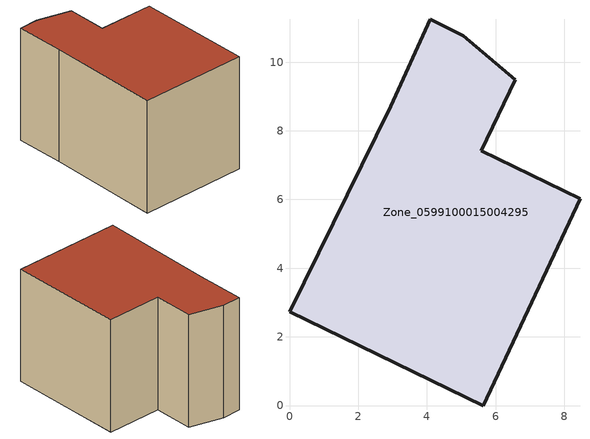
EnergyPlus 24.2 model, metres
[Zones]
Zone_0599100015004295
 floor ground (C_G): 5.07,10.77 6.57,9.48 5.58,7.42 8.46,6.02 5.64,0 0,2.74 2.94,8.71 4.09,11.24 z1.17
 wall outside (C_F): 5.58,7.42 6.57,9.48 5.07,10.77 4.09,11.24 2.94,8.71 0,2.74 5.64,0 8.46,6.02 5.58,7.42 z1.17:7.82
 roof outside (C_R): 6.57,9.48 5.07,10.77 4.09,11.24 2.94,8.71 0,2.74 5.64,0 8.46,6.02 5.58,7.42 z7.82
[BUILDING]
Pand.0599100015004295: North Axis=0; Terrain=City; Loads Convergence Tolerance Value=0.04; Temperature Convergence Tolerance Value=0.4; Solar Distribution=FullExterior; Maximum Number of Warmup Days=25; Minimum Number of Warmup Days=1
[Site:Location]
Rotterdam.The.Hague.AP_ZH_NLD Design_Conditions: Latitude=51.96; Longitude=4.45; Time Zone=1; Elevation=-4.5
[SITE:GROUNDTEMPERATURE:BUILDINGSURFACE]
18, 18, 18, 18, 18, 18, 18, 18, 18, 18, 18, 18
[MATERIAL] Thermal Absorptance=0.9; Solar Absorptance=0.7; Visible Absorptance=0.7
Name | Roughness | Thickness | Conductivity | Density | Specific Heat
G.TI.1946-1964 | MediumSmooth | 0.15 | 1 | 540 | 1210
F.TI.1946-1964 | Rough | 0.3 | 0.857143 | 1920 | 840
R.TI.1946-1964 | MediumRough | 0.2 | 0.277778 | 1500 | 1000
[CONSTRUCTION]
C_G: G.TI.1946-1964
C_F: F.TI.1946-1964
C_R: R.TI.1946-1964
[ZONE]
Zone_0599100015004295: Type=1; Multiplier=1; Ceiling Height=Autocalculate; Volume=Autocalculate; Floor Area=autocalculate; Part of Total Floor Area=Yes
[ZONEINFILTRATION:DESIGNFLOWRATE]
Infil_Zone_0599100015004295: Zone or ZoneList or Space or SpaceList=Zone_0599100015004295; Schedule=AlwaysOn; Design Flow Rate Calculation Method=Flow/Area; Flow Rate per Floor Area=0.003; Constant Term Coefficient=1; Temperature Term Coefficient=0; Velocity Term Coefficient=0; Velocity Squared Term Coefficient=0
[HVACTEMPLATE:ZONE:IDEALLOADSAIRSYSTEM]
Zone_0599100015004295: Maximum Heating Supply Air Temperature=50; Minimum Cooling Supply Air Temperature=13; Maximum Heating Supply Air Humidity Ratio=0.0156; Minimum Cooling Supply Air Humidity Ratio=0.0077; Heating Limit=NoLimit; Cooling Limit=NoLimit; Dehumidification Control Type=ConstantSensibleHeatRatio; Cooling Sensible Heat Ratio=0.7; Dehumidification Setpoint=60; Humidification Control Type=None; Humidification Setpoint=30; Outdoor Air Method=None; Outdoor Air Flow Rate per Person=0.00944; Outdoor Air Flow Rate per Zone Floor Area=0; Outdoor Air Flow Rate per Zone=0; Demand Controlled Ventilation Type=None; Outdoor Air Economizer Type=NoEconomizer; Heat Recovery Type=None; Sensible Heat Recovery Effectiveness=0.7; Latent Heat Recovery Effectiveness=0.65
[ZONECONTROL:THERMOSTAT]
ThermostatControl_Zone_0599100015004295: Zone or ZoneList=Zone_0599100015004295; Control Type Schedule=DualSetpointControlType; Control 1=Thermostat_Zone_0599100015004295; Temperature Difference Between Cutout And Setpoint=0
[THERMOSTATSETPOINT:DUALSETPOINT]
Thermostat_Zone_0599100015004295: Heating Setpoint Temperature Schedule=HeatingSetpoint_Zone_0599100015004295; Cooling Setpoint Temperature Schedule=CoolingSetpoint_Zone_0599100015004295
[SCHEDULE:COMPACT]
HeatingSetpoint_Zone_0599100015004295: Through: 12/31, For: AllDays, Until: 24:00, 21
CoolingSetpoint_Zone_0599100015004295: Through: 12/31, For: AllDays, Until: 24:00, 24
DualSetpointControlType: Through: 12/31, For: AllDays, Until: 24:00, 4
AlwaysOn: Through: 12/31, For: AllDays, Until: 24:00, 1
